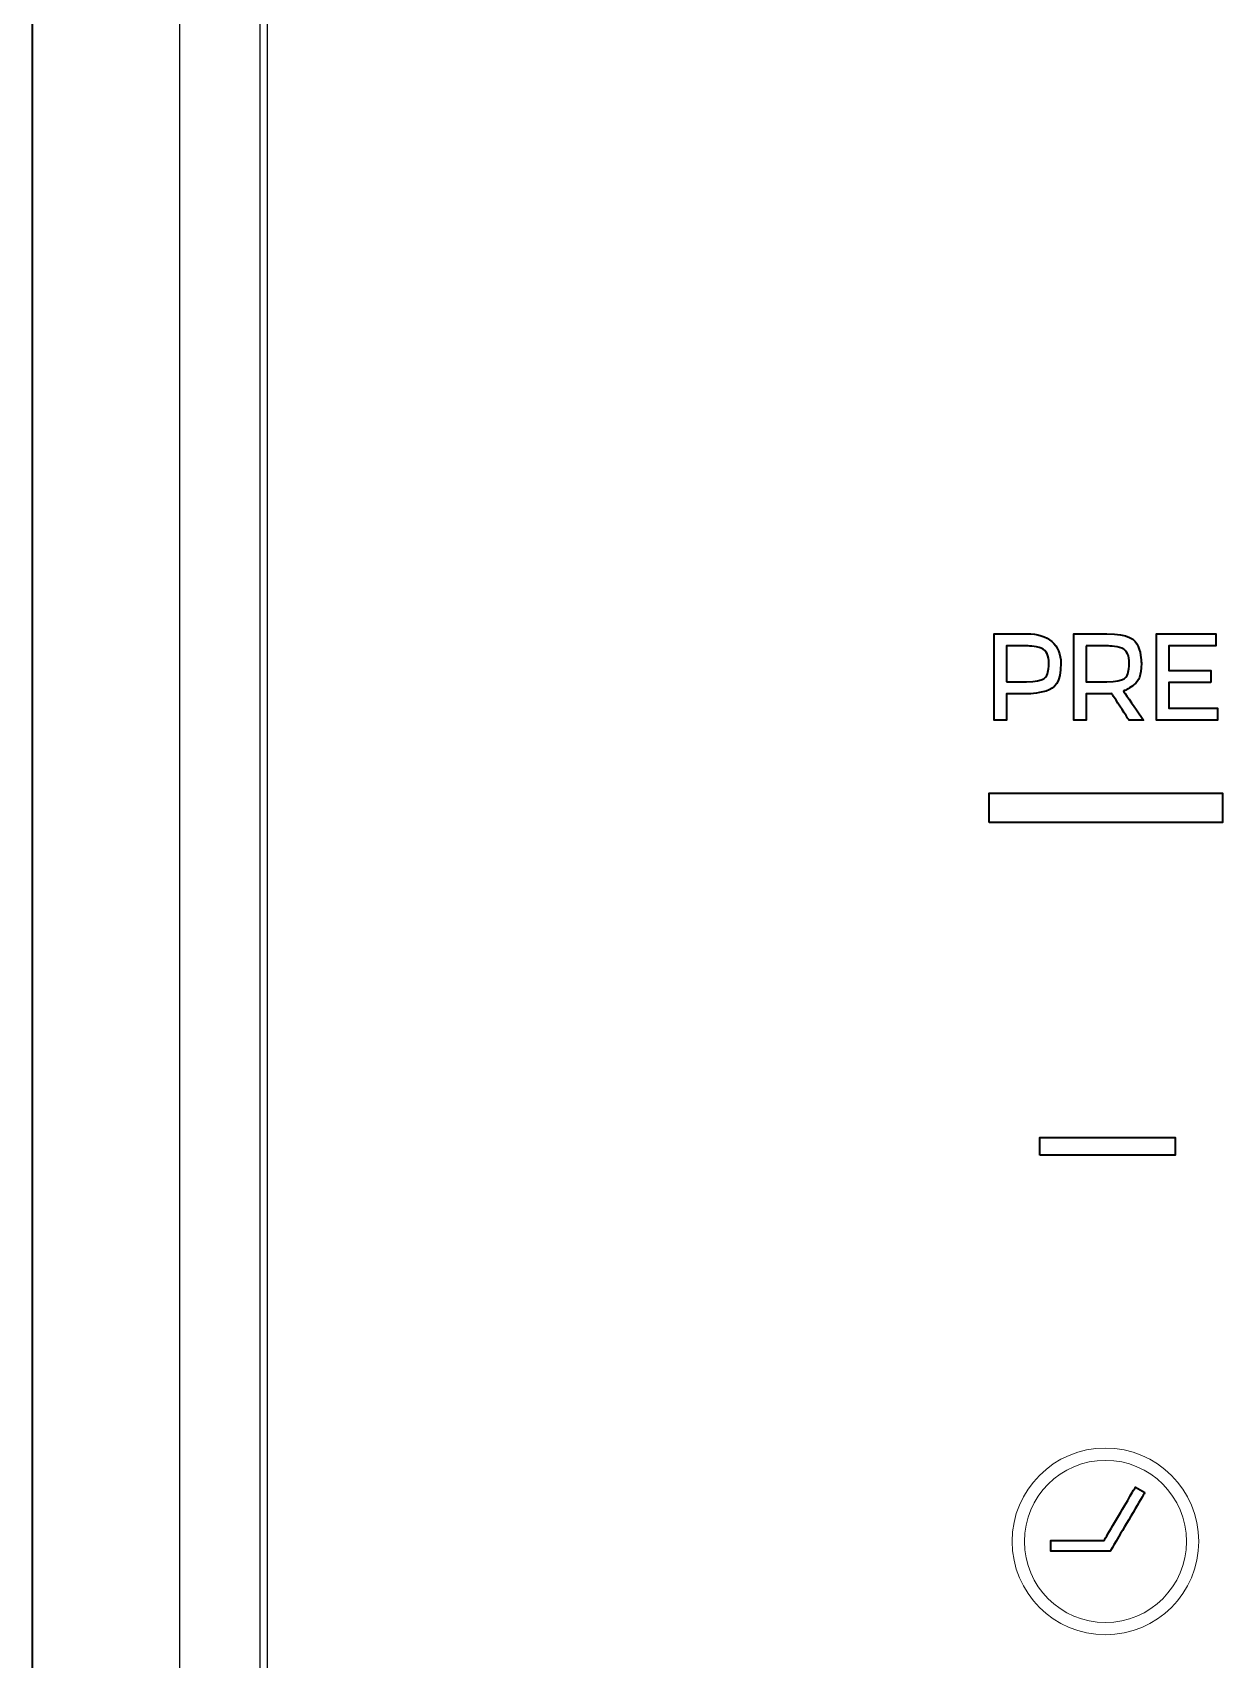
# Model space of a CAD drawing. Extents: x 6336 to 10269, y -393 to 3036.
# Drawn here: x 9037.1 to 9085.5, y 1789.7 to 1855.9 of the extents above; entities that cross this region are included whole.
import ezdxf

# ---------------------------------------------------------------- set-up
doc = ezdxf.new("R2010")
doc.units = 0
doc.header["$LTSCALE"] = 5
doc.layers.get('0').update_dxf_attribs({"linetype": 'CONTINUOUS', "lineweight": 0})
doc.layers.add('1', color=7, linetype='CONTINUOUS', true_color=0xffffff)
doc.layers.add('GEOM', color=7, linetype='CONTINUOUS')

msp = doc.modelspace()

# ---------------------------------------------------------------- linework, layer by layer
for radius in [3.8, 3.3]:
    msp.add_circle((9080.753, 1794.514), radius)
at = {"layer": '1', "color": 7, "linetype": 'Continuous', "lineweight": 35}
msp.add_line((9037.073, 1400.776), (9037.073, 1917.276), dxfattribs=at)
for points, knots in [([(9078.939, 1830.26), (9078.939, 1831.011), (9078.422, 1831.46), (9077.555, 1831.46), (9077.555, 1831.46), (9077.555, 1831.46), (9076.219, 1831.46), (9076.219, 1831.46), (9076.219, 1831.46), (9076.219, 1831.46), (9076.219, 1827.943), (9076.219, 1827.943), (9076.219, 1827.943), (9076.219, 1827.943), (9076.726, 1827.943), (9076.726, 1827.943), (9076.726, 1827.943), (9076.726, 1827.943), (9076.726, 1829.016), (9076.726, 1829.016), (9076.726, 1829.016), (9076.726, 1829.016), (9077.555, 1829.016), (9077.555, 1829.016), (9077.555, 1829.016), (9078.435, 1829.016), (9078.939, 1829.469), (9078.939, 1830.26)], [0, 0, 0, 0, 0.125, 0.125, 0.125, 0.1875, 0.25, 0.25, 0.25, 0.3125, 0.375, 0.375, 0.375, 0.4375, 0.5, 0.5, 0.5, 0.5625, 0.625, 0.625, 0.625, 0.6875, 0.75, 0.75, 0.75, 0.875, 1, 1, 1, 1]), ([(9080.982, 1829.021), (9080.982, 1829.021), (9081.013, 1829.023), (9081.013, 1829.023), (9081.013, 1829.023), (9081.013, 1829.023), (9081.714, 1827.943), (9081.714, 1827.943), (9081.714, 1827.943), (9081.714, 1827.943), (9082.302, 1827.943), (9082.302, 1827.943), (9082.302, 1827.943), (9082.302, 1827.943), (9081.486, 1829.127), (9081.486, 1829.127), (9081.486, 1829.127), (9081.486, 1829.127), (9081.544, 1829.152), (9081.544, 1829.152), (9081.544, 1829.152), (9081.977, 1829.345), (9082.215, 1829.739), (9082.215, 1830.26), (9082.215, 1830.26), (9082.215, 1831.022), (9081.704, 1831.46), (9080.815, 1831.46), (9080.815, 1831.46), (9080.815, 1831.46), (9079.465, 1831.46), (9079.465, 1831.46), (9079.465, 1831.46), (9079.465, 1831.46), (9079.465, 1827.943), (9079.465, 1827.943), (9079.465, 1827.943), (9079.465, 1827.943), (9079.972, 1827.943), (9079.972, 1827.943), (9079.972, 1827.943), (9079.972, 1827.943), (9079.972, 1829.015), (9079.972, 1829.015), (9079.972, 1829.015), (9079.972, 1829.015), (9080.815, 1829.015), (9080.815, 1829.015), (9080.815, 1829.015), (9080.871, 1829.015), (9080.927, 1829.018), (9080.982, 1829.021)], [0, 0, 0, 0, 0.071429, 0.071429, 0.071429, 0.107143, 0.142857, 0.142857, 0.142857, 0.178571, 0.214286, 0.214286, 0.214286, 0.25, 0.285714, 0.285714, 0.285714, 0.321429, 0.357143, 0.357143, 0.357143, 0.392857, 0.428571, 0.428571, 0.428571, 0.464286, 0.5, 0.5, 0.5, 0.535714, 0.571429, 0.571429, 0.571429, 0.607143, 0.642857, 0.642857, 0.642857, 0.678571, 0.714286, 0.714286, 0.714286, 0.75, 0.785714, 0.785714, 0.785714, 0.821429, 0.857143, 0.857143, 0.857143, 0.928571, 1, 1, 1, 1]), ([(9085.049, 1829.477), (9085.049, 1829.477), (9085.049, 1829.969), (9085.049, 1829.969), (9085.049, 1829.969), (9085.049, 1829.969), (9083.334, 1829.969), (9083.334, 1829.969), (9083.334, 1829.969), (9083.334, 1829.969), (9083.334, 1830.967), (9083.334, 1830.967), (9083.334, 1830.967), (9083.334, 1830.967), (9085.252, 1830.967), (9085.252, 1830.967), (9085.252, 1830.967), (9085.252, 1830.967), (9085.252, 1831.46), (9085.252, 1831.46), (9085.252, 1831.46), (9085.252, 1831.46), (9082.828, 1831.46), (9082.828, 1831.46), (9082.828, 1831.46), (9082.828, 1831.46), (9082.828, 1827.943), (9082.828, 1827.943), (9082.828, 1827.943), (9082.828, 1827.943), (9085.315, 1827.943), (9085.315, 1827.943), (9085.315, 1827.943), (9085.315, 1827.943), (9085.315, 1828.431), (9085.315, 1828.431), (9085.315, 1828.431), (9085.315, 1828.431), (9083.334, 1828.431), (9083.334, 1828.431), (9083.334, 1828.431), (9083.334, 1828.431), (9083.334, 1829.477), (9083.334, 1829.477), (9083.334, 1829.477), (9083.334, 1829.477), (9085.049, 1829.477), (9085.049, 1829.477)], [0, 0, 0, 0, 0.076923, 0.076923, 0.076923, 0.115385, 0.153846, 0.153846, 0.153846, 0.192308, 0.230769, 0.230769, 0.230769, 0.269231, 0.307692, 0.307692, 0.307692, 0.346154, 0.384615, 0.384615, 0.384615, 0.423077, 0.461538, 0.461538, 0.461538, 0.5, 0.538462, 0.538462, 0.538462, 0.576923, 0.615385, 0.615385, 0.615385, 0.653846, 0.692308, 0.692308, 0.692308, 0.730769, 0.769231, 0.769231, 0.769231, 0.807692, 0.846154, 0.846154, 0.846154, 0.923077, 1, 1, 1, 1]), ([(9076.726, 1829.508), (9076.726, 1829.508), (9076.726, 1830.967), (9076.726, 1830.967), (9076.726, 1830.967), (9076.726, 1830.967), (9077.54, 1830.967), (9077.54, 1830.967), (9077.54, 1830.967), (9078.29, 1830.967), (9078.447, 1830.577), (9078.447, 1830.25), (9078.447, 1830.25), (9078.447, 1829.911), (9078.29, 1829.508), (9077.54, 1829.508), (9077.54, 1829.508), (9077.54, 1829.508), (9076.726, 1829.508), (9076.726, 1829.508)], [0, 0, 0, 0, 0.166667, 0.166667, 0.166667, 0.25, 0.333333, 0.333333, 0.333333, 0.416667, 0.5, 0.5, 0.5, 0.583333, 0.666667, 0.666667, 0.666667, 0.833333, 1, 1, 1, 1]), ([(9079.972, 1830.967), (9079.972, 1830.967), (9080.815, 1830.967), (9080.815, 1830.967), (9080.815, 1830.967), (9081.565, 1830.967), (9081.722, 1830.577), (9081.722, 1830.25), (9081.722, 1830.25), (9081.722, 1829.912), (9081.565, 1829.509), (9080.815, 1829.509), (9080.815, 1829.509), (9080.815, 1829.509), (9079.972, 1829.509), (9079.972, 1829.509), (9079.972, 1829.509), (9079.972, 1829.509), (9079.972, 1830.967), (9079.972, 1830.967)], [0, 0, 0, 0, 0.166667, 0.166667, 0.166667, 0.25, 0.333333, 0.333333, 0.333333, 0.416667, 0.5, 0.5, 0.5, 0.583333, 0.666667, 0.666667, 0.666667, 0.833333, 1, 1, 1, 1]), ([(9076.017, 1823.777), (9076.017, 1823.777), (9085.517, 1823.777), (9085.517, 1823.777), (9085.517, 1823.777), (9085.517, 1823.777), (9085.517, 1824.977), (9085.517, 1824.977), (9085.517, 1824.977), (9085.517, 1824.977), (9076.017, 1824.977), (9076.017, 1824.977), (9076.017, 1824.977), (9076.017, 1824.977), (9076.017, 1823.777), (9076.017, 1823.777)], [0, 0, 0, 0, 0.2, 0.2, 0.2, 0.3, 0.4, 0.4, 0.4, 0.5, 0.6, 0.6, 0.6, 0.8, 1, 1, 1, 1]), ([(9076.017, 1823.777), (9076.017, 1823.777), (9085.517, 1823.777), (9085.517, 1823.777), (9085.517, 1823.777), (9085.517, 1823.777), (9085.517, 1824.977), (9085.517, 1824.977), (9085.517, 1824.977), (9085.517, 1824.977), (9076.017, 1824.977), (9076.017, 1824.977), (9076.017, 1824.977), (9076.017, 1824.977), (9076.017, 1823.777), (9076.017, 1823.777)], [0, 0, 0, 0, 0.2, 0.2, 0.2, 0.3, 0.4, 0.4, 0.4, 0.5, 0.6, 0.6, 0.6, 0.8, 1, 1, 1, 1]), ([(9078.086, 1810.231), (9078.086, 1810.231), (9083.586, 1810.231), (9083.586, 1810.231), (9083.586, 1810.231), (9083.586, 1810.231), (9083.586, 1810.961), (9083.586, 1810.961), (9083.586, 1810.961), (9083.586, 1810.961), (9078.086, 1810.961), (9078.086, 1810.961), (9078.086, 1810.961), (9078.086, 1810.961), (9078.086, 1810.231), (9078.086, 1810.231)], [0, 0, 0, 0, 0.2, 0.2, 0.2, 0.3, 0.4, 0.4, 0.4, 0.5, 0.6, 0.6, 0.6, 0.8, 1, 1, 1, 1]), ([(9082.357, 1796.506), (9082.357, 1796.506), (9081.98, 1796.728), (9081.98, 1796.728), (9081.98, 1796.728), (9081.98, 1796.728), (9080.698, 1794.555), (9080.698, 1794.555), (9080.698, 1794.555), (9080.698, 1794.555), (9078.534, 1794.555), (9078.534, 1794.555), (9078.534, 1794.555), (9078.534, 1794.555), (9078.534, 1794.12), (9078.534, 1794.12), (9078.534, 1794.12), (9078.534, 1794.12), (9080.945, 1794.12), (9080.945, 1794.12), (9080.945, 1794.12), (9080.945, 1794.12), (9080.945, 1794.122), (9080.945, 1794.122), (9080.945, 1794.122), (9080.945, 1794.122), (9080.949, 1794.12), (9080.949, 1794.12), (9080.949, 1794.12), (9080.949, 1794.12), (9082.357, 1796.506), (9082.357, 1796.506)], [0, 0, 0, 0, 0.111111, 0.111111, 0.111111, 0.166667, 0.222222, 0.222222, 0.222222, 0.277778, 0.333333, 0.333333, 0.333333, 0.388889, 0.444444, 0.444444, 0.444444, 0.5, 0.555556, 0.555556, 0.555556, 0.611111, 0.666667, 0.666667, 0.666667, 0.722222, 0.777778, 0.777778, 0.777778, 0.888889, 1, 1, 1, 1])]:
    msp.add_open_spline(points, degree=3, knots=knots, dxfattribs=at)
at = {"layer": 'GEOM', "color": 7, "linetype": 'Continuous'}
for p, q in [((9043.073, 1676.276), (9043.073, 1883.276)), ((9046.323, 1883.276), (9046.323, 1676.276)), ((9046.623, 1883.276), (9046.623, 1676.276))]:
    msp.add_line(p, q, dxfattribs=at)

doc.saveas('drawing.dxf')
